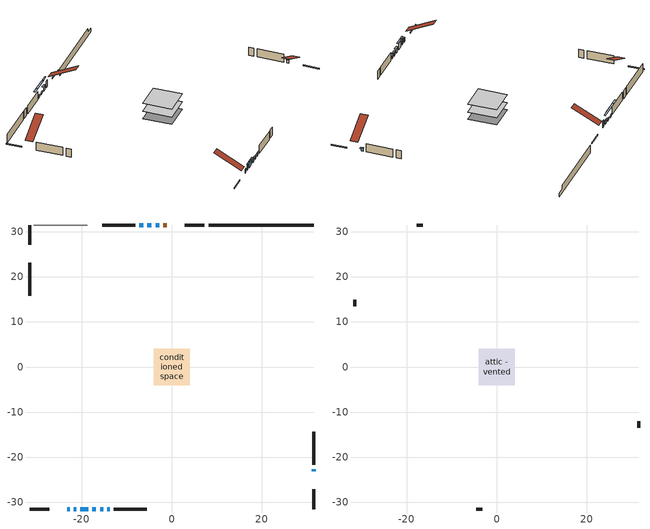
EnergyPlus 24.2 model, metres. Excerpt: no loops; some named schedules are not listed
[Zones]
conditioned space
 floor adiabatic (AdiabaticFloorConstruction): -4.02,-4.02 -4.02,4.02 4.02,4.02 4.02,-4.02 z1.03
 floor foundation (Slab1 construction): -3.97,-3.97 -3.97,3.97 3.97,3.97 3.97,-3.97 z-1.16
 wall outside (RimJoist1 construction): 7.26,31.51 2.89,31.51 / -31.51,-31.51 -27.14,-31.51 / -31.51,31.51 -31.51,27.14 / 31.51,-31.51 31.51,-27.14 z1.03:1.33
 wall outside (AdiabaticWallConstruction 1): -1.09,31.51 -1.84,31.51 z1.03:3.06
 wall outside (AdiabaticWallConstruction): -23.16,-31.51 -22.65,-31.51 z1.03:2.25; -21.73,-31.51 -21.21,-31.51 / -20.28,-31.51 -18.57,-31.51 z1.03:2.86; 31.51,-23.16 31.51,-22.64 / -14.29,-31.51 -13.77,-31.51 z1.03:1.89; -2.76,31.51 -3.59,31.51 / -17.64,-31.51 -16.82,-31.51 z1.03:2.16; -4.51,31.51 -5.4,31.51 / -6.33,31.51 -7.21,31.51 z1.03:1.7; -15.89,-31.51 -15.22,-31.51 z1.03:1.92
 wall outside (Wall1 construction): -8.14,31.51 -15.46,31.51 / -12.84,-31.51 -5.53,-31.51 / -31.51,23.16 -31.51,15.84 / 31.51,-21.71 31.51,-14.39 z1.03:3.47
 wall foundation (FoundationWall1 construction): 8.19,31.51,-1.16 8.19,31.51,1.03 29.18,31.51,1.03 29.18,31.51,-0.07 31.51,31.51,-0.07 31.51,31.51,-1.16
 wall adiabatic (Wall3 construction): -18.73,31.51 -30.58,31.51 z1.03:3.47
 window (WindowConstruction 5): -23.16,-31.51 -22.66,-31.51 z1.03:2.25
 window (WindowConstruction 9): -21.73,-31.51 -21.21,-31.51 z1.03:2.86
 window (WindowConstruction): 31.51,-23.16 31.51,-22.64 z1.03:1.88
 window (WindowConstruction 1): -2.76,31.51 -3.59,31.51 z1.03:2.16
 window (WindowConstruction 2): -4.52,31.51 -5.4,31.51 z1.03:1.7
 window (WindowConstruction 3): -20.28,-31.51 -18.57,-31.51 z1.03:2.86
 window (WindowConstruction 4): -17.64,-31.51 -16.82,-31.51 z1.03:2.16
 window (WindowConstruction 6): -15.89,-31.51 -15.22,-31.51 z1.03:1.91
 window (WindowConstruction 7): -6.33,31.51 -7.21,31.51 z1.03:1.7
 window (WindowConstruction 8): -14.29,-31.51 -13.77,-31.51 z1.03:1.88
 door (Door): -1.09,31.51 -1.84,31.51 z1.03:3.06
 ceiling adiabatic (AdiabaticFloorConstruction): 4.02,-4.02 4.02,4.02 -4.02,4.02 -4.02,-4.02 z1.03
attic - vented
 floor to conditioned space (Floor1 construction Reversed): -4.02,-4.02 -4.02,4.02 4.02,4.02 4.02,-4.02 z3.47
 wall outside (Wall2 construction): -16.39,31.51 -17.81,31.51 / -4.6,-31.51 -3.18,-31.51 / -31.51,14.91 -31.51,13.49 / 31.51,-13.46 31.51,-12.04 z1.03:3.47
 roof outside (Roof1 construction): -0.16,31.51,3.47 -0.16,23.91,7.27 1.96,23.91,7.27 1.96,31.51,3.47; -24.08,-31.51,3.47 -24.08,-23.91,7.27 -26.21,-23.91,7.27 -26.21,-31.51,3.47; -31.51,24.08,3.47 -23.91,24.08,7.27 -23.91,26.21,7.27 -31.51,26.21,3.47; 31.51,-24.08,3.47 23.91,-24.08,7.27 23.91,-26.21,7.27 31.51,-26.21,3.47
shading: -21.01,-31.51 -21.93,-31.51 -21.93,-31.92 -21.01,-31.92 z3.06; 31.51,-22.44 31.51,-23.36 31.92,-23.36 31.92,-22.44 z2.08; -3.79,31.51 -2.56,31.51 -2.56,31.92 -3.79,31.92 z2.36; -8.07,31.51 -1.85,31.51 -1.85,31.92 -8.07,31.92 z4.37; -18.37,-31.51 -20.48,-31.51 -20.48,-31.92 -18.37,-31.92 z3.06; -16.62,-31.51 -17.84,-31.51 -17.84,-31.92 -16.62,-31.92 z2.36; -15.02,-31.51 -16.09,-31.51 -16.09,-31.92 -15.02,-31.92 z2.12; -9.88,31.51 -3.66,31.51 -3.66,31.92 -9.88,31.92 z4.37; -13.57,-31.51 -14.49,-31.51 -14.49,-31.92 -13.57,-31.92 z2.08
[Building]
Building 1: Terrain=Suburbs
[Site:Location]
Mont Joli AP_QC: Latitude {deg}=48.61; Longitude {deg}=-68.21; Time Zone {hr}=-5; Elevation {m}=52; Keep Site Location Information=Yes
[Site:GroundTemperature:Shallow]
-0.843868, -3.04892, -3.2255, -2.1791, 2.02165, 6.20283, 9.82768, 12.1239, 12.319, 10.4514, 6.91898, 2.86606
[Site:WaterMainsTemperature]
Calculation Method=Schedule; Temperature Schedule=mains temperature schedule
[Material] Roughness=Rough; Thermal Absorptance=0.9
Name | Thickness {m} | Conductivity {W/m-K} | Density {kg/m3} | Specific Heat {J/kg-K} | Solar Absorptance | Visible Absorptance
asphalt or fiberglass shingles | 0.00635 | 0.162714 | 1121.4 | 1465.45 | 0.4 | 0.4
ceiling loosefill ins | 0.169333 | 0.0480833 | 16.02 | 1046.75 | 0.7 | 0.7
ceiling stud and cavity | 0.1397 | 0.0759208 | 65.682 | 1177.47 | 0.7 | 0.7
concrete 4.0 in. | 0.1016 | 1.803125 | 2242.8 | 837.4 | 0.7 | 0.7
concrete 8.0 in. | 0.2032 | 1.803125 | 2242.8 | 837.4 | 0.7 | 0.7
door material | 0.04445 | 0.0451087 | 512.64 | 1214.23 | 0.7 | 0.7
exterior vertical ins | 0.0457286 | 0.029427 | 32.04 | 1214.23 | 0.7 | 0.7
floor covering | 0.0127 | 0.0433444 | 54.468 | 1339.84 | 0.6 | 0.6
floor rigid ins; wall rigid ins 2 | 0.512978 | 0.029427 | 32.04 | 1214.23 | 0.7 | 0.7
floor stud and cavity | 0.1397 | 1.75129 | 37.0049 | 1207.88 | 0.7 | 0.7
furniture material conditioned space 1 | 0.1524 | 0.115458 | 640.8 | 1214.23 | 0.6 | 0.6
gypsum board | 0.0127 | 0.160291 | 801 | 837.4 | 0.6 | 0.6
gypsum board 1 | 0.0127 | 0.160291 | 801 | 837.4 | 0.7 | 0.7
osb sheathing 0.5 in. | 0.0127 | 0.115458 | 512.64 | 1214.23 | 0.7 | 0.7
osb sheathing 0.75 in. | 0.01905 | 0.115458 | 512.64 | 1214.23 | 0.7 | 0.7
osb sheathing 2.0 in. | 0.0508 | 0.115458 | 512.64 | 1214.23 | 0.7 | 0.7
rim joist rigid ins; wall rigid ins | 0.051816 | 0.029427 | 32.04 | 1214.23 | 0.7 | 0.7
rim joist stud and cavity | 0.0508 | 0.0389034 | 125.044 | 1163.47 | 0.6 | 0.6
wall rigid ins 1 | 0.051816 | 0.029427 | 32.04 | 1214.23 | 0.4 | 0.4
wall stud and cavity | 0.1397 | 0.158046 | 139.0536 | 1170.24 | 0.7 | 0.7
wall stud and cavity 1 | 0.0889 | 6.9971 | 50.32683 | 1063.81 | 0.6 | 0.6
wall stud and cavity 2 | 0.1397 | 0.133445 | 139.0536 | 1170.24 | 0.7 | 0.7
wall stud and cavity 3 | 0.0889 | 0.380278 | 52.3479 | 1209.89 | 0.7 | 0.7
wall stud and cavity 4 | 0.0889 | 0.391764 | 83.0341 | 1211.67 | 0.7 | 0.7
wood siding | 0.0254 | 0.102417 | 544.68 | 1172.36 | 0.4 | 0.4
wood siding 1 | 0.00254 | 0.102417 | 544.68 | 1172.36 | 0.4 | 0.4
wood siding 2; wood siding 3; wood siding 4 | 0.0254 | 0.102417 | 544.68 | 1172.36 | 0.7 | 0.7
[WindowMaterial:SimpleGlazingSystem]
Name | U-Factor {W/m2-K} | Solar Heat Gain Coefficient
WindowMaterial | 2.36375 | 0.55
WindowMaterial 1 | 2.222937 | 0.6
WindowMaterial 2 | 5.521855 | 0.54
WindowMaterial 3 | 2.069631 | 0.65
WindowMaterial 4 | 6.75625 | 0.73
WindowMaterial 5 | 2.296751 | 0.57
WindowMaterial 6 | 2.29334 | 0.58
[Construction]
AdiabaticFloorConstruction: floor stud and cavity, floor rigid ins, osb sheathing 0.75 in., floor covering
AdiabaticWallConstruction: wood siding 3, wall rigid ins 2, wall stud and cavity 3, gypsum board
AdiabaticWallConstruction 1: wood siding 4, wall rigid ins 2, wall stud and cavity 3, gypsum board
Door: door material
Floor1 construction Reversed: gypsum board, ceiling stud and cavity, ceiling loosefill ins
FoundationWall1 construction: concrete 8.0 in., gypsum board 1
furniture construction conditioned space 1: furniture material conditioned space 1
PartitionWallConstruction: gypsum board, wall stud and cavity 4, gypsum board
RimJoist1 construction: wood siding 2, rim joist rigid ins, osb sheathing 2.0 in., rim joist stud and cavity
Roof1 construction: asphalt or fiberglass shingles
Slab1 construction: concrete 4.0 in.
Wall1 construction: wood siding, wall rigid ins, osb sheathing 0.5 in., wall stud and cavity, gypsum board
Wall2 construction: wood siding 1, wall stud and cavity 1
Wall3 construction: wall rigid ins 1, osb sheathing 0.5 in., wall stud and cavity 2, gypsum board
WindowConstruction; WindowConstruction 8: WindowMaterial
WindowConstruction 1; WindowConstruction 4: WindowMaterial 1
WindowConstruction 2: WindowMaterial 2
WindowConstruction 3: WindowMaterial 3
WindowConstruction 5: WindowMaterial 4
WindowConstruction 6; WindowConstruction 7: WindowMaterial 5
WindowConstruction 9: WindowMaterial 6
[Zone] Multiplier=1; Part of Total Floor Area=Yes
Name | Volume {m3}
attic - vented | 38.6732
conditioned space | 310.6
[Space]
Name | Zone | Volume {m3}
attic - vented 1 | attic - vented | 38.6732
conditioned space 1 | conditioned space | 310.6
[ZoneInfiltration:EffectiveLeakageArea]
infil attic - vented 1: Zone or Space=attic - vented 1; Schedule=Always On Discrete; Effective Air Leakage Area {cm2}=2245.91; Stack Coefficient=0.000433791; Wind Coefficient=1.40722e-05
[ZoneMixing]
whole house fan mix: Zone or Space=attic - vented; Schedule=Always On Continuous; Design Flow Rate Calculation Method=Flow/Zone; Design Flow Rate {m3/s}=0; Source Zone or Space=conditioned space
[SurfaceProperty:ExposedFoundationPerimeter]
Slab1: Exposed Perimeter Calculation Method=TotalExposedPerimeter; Total Exposed Perimeter {m}=23.317
[InternalMass] Zone or ZoneList=conditioned space; Space or SpaceList=conditioned space 1
Name | Construction | Surface Area {m2}
furniture mass conditioned space 1 | furniture construction conditioned space 1 | 51.0561
partition wall mass | PartitionWallConstruction | 127.64
[Lights]
interior lighting: Zone or ZoneList or Space or SpaceList=conditioned space 1; Schedule=interior lighting schedule; Design Level Calculation Method=LightingLevel; Lighting Level {W}=343.2; Return Air Fraction=0; Fraction Radiant=0.6; Fraction Visible=0.2; Fraction Replaceable=1
[People]
occupants: Zone or ZoneList or Space or SpaceList=conditioned space 1; Number of People Schedule=occupants schedule; Number of People Calculation Method=People; Number of People=3; Fraction Radiant=0.314171; Sensible Heat Fraction=0.56303; Activity Level Schedule=occupants activity schedule; Carbon Dioxide Generation Rate {m3/s-W}=0; Enable ASHRAE 55 Comfort Warnings=No; Mean Radiant Temperature Calculation Type=EnclosureAveraged
[ElectricEquipment] Zone or ZoneList or Space or SpaceList=conditioned space 1; Design Level Calculation Method=EquipmentLevel
Name | Schedule | Design Level {W} | Fraction Latent | Fraction Radiant | Fraction Lost
clothes dryer | clothes dryer schedule | 140.772 | 0.015 | 0.081 | 0.85
clothes washer | clothes washer schedule | 32.1985 | 0.03 | 0.162 | 0.7
cooking range | cooking range schedule | 208.969 | 0.08 | 0.432 | 0.2
dishwasher | dishwasher schedule | 66.8632 | 0.3 | 0.18 | 0.4
fridge | fridge schedule | 72.9452 | 0 | 0.6 | 0
mech vent house fan | mech vent house fan schedule | 0.95 | 0 | 0 | 1
mech vent house fan cfis | mech vent house fan cfis schedule | 0 | 0 | 0 | 0
misc plug loads | misc plug loads schedule | 494.7 | 0.045 | 0.513 | 0.1
whole house fan | Always On Discrete | 0 | 0 | 0 | 1
[OtherEquipment] Zone or ZoneList or Space or SpaceList=conditioned space 1; Design Level Calculation Method=EquipmentLevel
Name | Fuel Type | Schedule | Design Level {W} | Fraction Latent | Fraction Radiant | Fraction Lost
clothes dryer 1 | Electricity | clothes dryer schedule | 0 | 0.015 | 0.081 | 0.85
cooking range 1 | Electricity | cooking range schedule | 0 | 0.08 | 0.432 | 0.2
general water use latent | None | general water use schedule | 59.3978 | 1 | 0 | 0
general water use sensible | None | general water use schedule | -58.539 | 0 | 0.6 | 0
mech vent house fan latent load | None | Always On Discrete | 0 | 1 | 0 | 0
mech vent house fan sensible load | None | Always On Discrete | 0 | 0 | 0 | 0
water heater energy adjustment1 | Electricity | Always On Discrete | 0.01 | 0 | 0 | 1
[ZoneInfiltration:DesignFlowRate] Zone or ZoneList or Space or SpaceList=conditioned space 1; Schedule=Always On Discrete; Design Flow Rate Calculation Method=Flow/Zone; Design Flow Rate {m3/s}=0
infil flow; natural vent flow; whole house fan flow
[ZoneControl:Thermostat]
conditioned space Thermostat: Zone or ZoneList=conditioned space; Control Type Schedule=conditioned space Thermostat Schedule; Control 1=conditioned space temperature setpoint; Temperature Difference Between Cutout And Setpoint {deltaC}=0
[ZoneHVAC:Baseboard:Convective:Electric]
electric baseboard: Availability Schedule=Always On Discrete; Heating Design Capacity {W}=4779.4; Efficiency=1
[Zone equipment]
conditioned space: electric baseboard
[Foundation:Kiva]
Foundation Kiva 1: Initial Indoor Air Temperature {C}=18; Wall Height Above Grade {m}=1.02998; Wall Depth Below Slab {m}=0.2032; Custom Block Material Name 1=exterior vertical ins; Custom Block Depth 1 {m}=2.189988; Custom Block X Position 1 {m}=0.2159; Custom Block Z Position 1 {m}=0
[Foundation:Kiva:Settings]
Soil Conductivity {W/m-K}=0.849921; Soil Density {kg/m3}=1842.3; Soil Specific Heat {J/kg-K}=418.7; Ground Solar Absorptivity=0.9; Ground Thermal Absorptivity=0.9; Ground Surface Roughness {m}=0.03; Far-Field Width {m}=40; Deep-Ground Boundary Condition=ZeroFlux; Deep-Ground Depth {m}=40; Minimum Cell Dimension {m}=0.2; Maximum Cell Growth Coefficient=3; Simulation Timestep=Timestep
[Exterior:Lights]
exterior lighting: Schedule=exterior lighting schedule; Design Level {W}=75.6
[EnergyManagementSystem:GlobalVariable]
infil_program_Qfan
infil_program_Qinf
natural_vent_program_Qnv
natural_vent_program_Qwhf
[EnergyManagementSystem:Sensor]
Name | Output:Variable or Output:Meter Index Key | Output:Variable or Output:Meter
airflow_gain | infil flow | Infiltration Sensible Heat Gain Energy
airflow_gain_1 | natural vent flow | Infiltration Sensible Heat Gain Energy
airflow_gain_2 | whole house fan flow | Infiltration Sensible Heat Gain Energy
airflow_loss | infil flow | Infiltration Sensible Heat Loss Energy
airflow_loss_1 | natural vent flow | Infiltration Sensible Heat Loss Energy
airflow_loss_2 | whole house fan flow | Infiltration Sensible Heat Loss Energy
clg_load_cond |  | Cooling:EnergyTransfer:Zone:CONDITIONED SPACE
clg_sp_s; clg_sp_s_1 | cooling setpoint | Schedule Value
clothes_dryer_exhaust_0_sch_s | clothes dryer exhaust 0 schedule | Schedule Value
conditioned_space_clg_unmet_s | conditioned space | Zone Cooling Setpoint Not Met Time
conditioned_space_htg_unmet_s | conditioned space | Zone Heating Setpoint Not Met Time
cool_season | cooling season schedule | Schedule Value
fridge_tin_s | conditioned space | Zone Mean Air Temperature
htg_load_cond |  | Heating:EnergyTransfer:Zone:CONDITIONED SPACE
htg_sp_s; htg_sp_s_1 | heating setpoint | Schedule Value
ig_ee_conv | clothes dryer | Electric Equipment Convective Heating Energy
ig_ee_conv_2 | cooking range | Electric Equipment Convective Heating Energy
ig_ee_conv_4 | fridge | Electric Equipment Convective Heating Energy
ig_ee_conv_5 | misc plug loads | Electric Equipment Convective Heating Energy
ig_ee_conv_6 | whole house fan | Electric Equipment Convective Heating Energy
ig_ee_rad | clothes dryer | Electric Equipment Radiant Heating Energy
ig_ee_rad_2 | cooking range | Electric Equipment Radiant Heating Energy
ig_ee_rad_4 | fridge | Electric Equipment Radiant Heating Energy
ig_ee_rad_5 | misc plug loads | Electric Equipment Radiant Heating Energy
ig_ee_rad_6 | whole house fan | Electric Equipment Radiant Heating Energy
ig_lgt_conv | interior lighting | Lights Convective Heating Energy
ig_lgt_rad | interior lighting | Lights Radiant Heating Energy
ig_lgt_vis | interior lighting | Lights Visible Radiation Heating Energy
ig_oe_conv | clothes dryer 1 | Other Equipment Convective Heating Energy
ig_oe_conv_1 | cooking range 1 | Other Equipment Convective Heating Energy
ig_oe_conv_2 | general water use latent | Other Equipment Convective Heating Energy
ig_oe_conv_3 | general water use sensible | Other Equipment Convective Heating Energy
ig_oe_conv_4 | water heater energy adjustment1 | Other Equipment Convective Heating Energy
ig_oe_rad | clothes dryer 1 | Other Equipment Radiant Heating Energy
ig_oe_rad_1 | cooking range 1 | Other Equipment Radiant Heating Energy
ig_oe_rad_2 | general water use latent | Other Equipment Radiant Heating Energy
ig_oe_rad_3 | general water use sensible | Other Equipment Radiant Heating Energy
ig_oe_rad_4 | water heater energy adjustment1 | Other Equipment Radiant Heating Energy
ig_ppl_conv | occupants | People Convective Heating Energy
ig_ppl_rad | occupants | People Radiant Heating Energy
im_conv | furniture mass conditioned space 1 | Surface Inside Face Convection Heat Gain Energy
im_conv_1 | partition wall mass | Surface Inside Face Convection Heat Gain Energy
im_ig | furniture mass conditioned space 1 | Surface Inside Face Internal Gains Radiation Heat Gain Energy
im_ig_1 | partition wall mass | Surface Inside Face Internal Gains Radiation Heat Gain Energy
im_lgt | furniture mass conditioned space 1 | Surface Inside Face Lights Radiation Heat Gain Energy
im_lgt_1 | partition wall mass | Surface Inside Face Lights Radiation Heat Gain Energy
im_sol | furniture mass conditioned space 1 | Surface Inside Face Solar Radiation Heat Gain Energy
im_sol_1 | partition wall mass | Surface Inside Face Solar Radiation Heat Gain Energy
im_surf | furniture mass conditioned space 1 | Surface Inside Face Net Surface Thermal Radiation Heat Gain Energy
im_surf_1 | partition wall mass | Surface Inside Face Net Surface Thermal Radiation Heat Gain Energy
mv_conv | mech vent house fan | Electric Equipment Convective Heating Energy
mv_conv_1 | mech vent house fan cfis | Electric Equipment Convective Heating Energy
mv_conv_2 | mech vent house fan latent load | Other Equipment Convective Heating Energy
mv_conv_3 | mech vent house fan sensible load | Other Equipment Convective Heating Energy
mv_rad | mech vent house fan | Electric Equipment Radiant Heating Energy
mv_rad_1 | mech vent house fan cfis | Electric Equipment Radiant Heating Energy
mv_rad_2 | mech vent house fan latent load | Other Equipment Radiant Heating Energy
mv_rad_3 | mech vent house fan sensible load | Other Equipment Radiant Heating Energy
natural_vent_s | natural vent schedule | Schedule Value
out_pb_s |  | Site Outdoor Air Barometric Pressure
out_wt_s |  | Site Outdoor Air Humidity Ratio
site_vw_s |  | Site Wind Speed
ss_back_out | Window1 | Surface Window Shortwave from Zone Back Out Window Heat Transfer Rate
ss_back_out_1 | Window10 | Surface Window Shortwave from Zone Back Out Window Heat Transfer Rate
ss_back_out_2 | Window2 | Surface Window Shortwave from Zone Back Out Window Heat Transfer Rate
ss_back_out_3 | Window3 | Surface Window Shortwave from Zone Back Out Window Heat Transfer Rate
ss_back_out_4 | Window4 | Surface Window Shortwave from Zone Back Out Window Heat Transfer Rate
ss_back_out_5 | Window5 | Surface Window Shortwave from Zone Back Out Window Heat Transfer Rate
ss_back_out_6 | Window6 | Surface Window Shortwave from Zone Back Out Window Heat Transfer Rate
ss_back_out_7 | Window7 | Surface Window Shortwave from Zone Back Out Window Heat Transfer Rate
ss_back_out_8 | Window8 | Surface Window Shortwave from Zone Back Out Window Heat Transfer Rate
ss_back_out_9 | Window9 | Surface Window Shortwave from Zone Back Out Window Heat Transfer Rate
ss_conv | Door1 | Surface Inside Face Convection Heat Gain Energy
ss_conv_1 | Window1 | Surface Inside Face Convection Heat Gain Energy
ss_conv_10 | Window9 | Surface Inside Face Convection Heat Gain Energy
ss_conv_2 | Window10 | Surface Inside Face Convection Heat Gain Energy
ss_conv_3 | Window2 | Surface Inside Face Convection Heat Gain Energy
ss_conv_4 | Window3 | Surface Inside Face Convection Heat Gain Energy
ss_conv_5 | Window4 | Surface Inside Face Convection Heat Gain Energy
ss_conv_6 | Window5 | Surface Inside Face Convection Heat Gain Energy
ss_conv_7 | Window6 | Surface Inside Face Convection Heat Gain Energy
ss_conv_8 | Window7 | Surface Inside Face Convection Heat Gain Energy
ss_conv_9 | Window8 | Surface Inside Face Convection Heat Gain Energy
ss_ig | Door1 | Surface Inside Face Internal Gains Radiation Heat Gain Energy
ss_ig_1 | Window1 | Surface Inside Face Internal Gains Radiation Heat Gain Energy
ss_ig_10 | Window9 | Surface Inside Face Internal Gains Radiation Heat Gain Energy
ss_ig_2 | Window10 | Surface Inside Face Internal Gains Radiation Heat Gain Energy
ss_ig_3 | Window2 | Surface Inside Face Internal Gains Radiation Heat Gain Energy
ss_ig_4 | Window3 | Surface Inside Face Internal Gains Radiation Heat Gain Energy
ss_ig_5 | Window4 | Surface Inside Face Internal Gains Radiation Heat Gain Energy
ss_ig_6 | Window5 | Surface Inside Face Internal Gains Radiation Heat Gain Energy
ss_ig_7 | Window6 | Surface Inside Face Internal Gains Radiation Heat Gain Energy
ss_ig_8 | Window7 | Surface Inside Face Internal Gains Radiation Heat Gain Energy
ss_ig_9 | Window8 | Surface Inside Face Internal Gains Radiation Heat Gain Energy
ss_lgt | Door1 | Surface Inside Face Lights Radiation Heat Gain Energy
ss_sol | Door1 | Surface Inside Face Solar Radiation Heat Gain Energy
ss_surf | Door1 | Surface Inside Face Net Surface Thermal Radiation Heat Gain Energy
ss_surf_1 | Window1 | Surface Inside Face Net Surface Thermal Radiation Heat Gain Energy
ss_surf_10 | Window9 | Surface Inside Face Net Surface Thermal Radiation Heat Gain Energy
ss_surf_2 | Window10 | Surface Inside Face Net Surface Thermal Radiation Heat Gain Energy
ss_surf_3 | Window2 | Surface Inside Face Net Surface Thermal Radiation Heat Gain Energy
ss_surf_4 | Window3 | Surface Inside Face Net Surface Thermal Radiation Heat Gain Energy
ss_surf_5 | Window4 | Surface Inside Face Net Surface Thermal Radiation Heat Gain Energy
ss_surf_6 | Window5 | Surface Inside Face Net Surface Thermal Radiation Heat Gain Energy
ss_surf_7 | Window6 | Surface Inside Face Net Surface Thermal Radiation Heat Gain Energy
ss_surf_8 | Window7 | Surface Inside Face Net Surface Thermal Radiation Heat Gain Energy
ss_surf_9 | Window8 | Surface Inside Face Net Surface Thermal Radiation Heat Gain Energy
ss_trans_in | Window1 | Surface Window Transmitted Solar Radiation Rate
ss_trans_in_1 | Window10 | Surface Window Transmitted Solar Radiation Rate
ss_trans_in_2 | Window2 | Surface Window Transmitted Solar Radiation Rate
ss_trans_in_3 | Window3 | Surface Window Transmitted Solar Radiation Rate
ss_trans_in_4 | Window4 | Surface Window Transmitted Solar Radiation Rate
ss_trans_in_5 | Window5 | Surface Window Transmitted Solar Radiation Rate
ss_trans_in_6 | Window6 | Surface Window Transmitted Solar Radiation Rate
ss_trans_in_7 | Window7 | Surface Window Transmitted Solar Radiation Rate
ss_trans_in_8 | Window8 | Surface Window Transmitted Solar Radiation Rate
ss_trans_in_9 | Window9 | Surface Window Transmitted Solar Radiation Rate
ss_trans_out | Window1 | Surface Inside Face Initial Transmitted Diffuse Transmitted Out Window Solar Radiation Rate
ss_trans_out_1 | Window10 | Surface Inside Face Initial Transmitted Diffuse Transmitted Out Window Solar Radiation Rate
ss_trans_out_2 | Window2 | Surface Inside Face Initial Transmitted Diffuse Transmitted Out Window Solar Radiation Rate
ss_trans_out_3 | Window3 | Surface Inside Face Initial Transmitted Diffuse Transmitted Out Window Solar Radiation Rate
ss_trans_out_4 | Window4 | Surface Inside Face Initial Transmitted Diffuse Transmitted Out Window Solar Radiation Rate
ss_trans_out_5 | Window5 | Surface Inside Face Initial Transmitted Diffuse Transmitted Out Window Solar Radiation Rate
ss_trans_out_6 | Window6 | Surface Inside Face Initial Transmitted Diffuse Transmitted Out Window Solar Radiation Rate
ss_trans_out_7 | Window7 | Surface Inside Face Initial Transmitted Diffuse Transmitted Out Window Solar Radiation Rate
ss_trans_out_8 | Window8 | Surface Inside Face Initial Transmitted Diffuse Transmitted Out Window Solar Radiation Rate
ss_trans_out_9 | Window9 | Surface Inside Face Initial Transmitted Diffuse Transmitted Out Window Solar Radiation Rate
s_conv | Floor1 | Surface Inside Face Convection Heat Gain Energy
s_conv_1 | FoundationWall1 | Surface Inside Face Convection Heat Gain Energy
s_conv_10 | Wall1:180 | Surface Inside Face Convection Heat Gain Energy
s_conv_11 | Wall1:270 | Surface Inside Face Convection Heat Gain Energy
s_conv_12 | Wall1:90 | Surface Inside Face Convection Heat Gain Energy
s_conv_13 | Wall3 | Surface Inside Face Convection Heat Gain Energy
s_conv_2 | inferred conditioned ceiling | Surface Inside Face Convection Heat Gain Energy
s_conv_3 | inferred conditioned floor | Surface Inside Face Convection Heat Gain Energy
s_conv_4 | RimJoist1:0 | Surface Inside Face Convection Heat Gain Energy
s_conv_5 | RimJoist1:180 | Surface Inside Face Convection Heat Gain Energy
s_conv_6 | RimJoist1:270 | Surface Inside Face Convection Heat Gain Energy
s_conv_7 | RimJoist1:90 | Surface Inside Face Convection Heat Gain Energy
s_conv_8 | Slab1 | Surface Inside Face Convection Heat Gain Energy
s_conv_9 | Wall1:0 | Surface Inside Face Convection Heat Gain Energy
s_ig | Floor1 | Surface Inside Face Internal Gains Radiation Heat Gain Energy
s_ig_1 | FoundationWall1 | Surface Inside Face Internal Gains Radiation Heat Gain Energy
s_ig_10 | Wall1:180 | Surface Inside Face Internal Gains Radiation Heat Gain Energy
s_ig_11 | Wall1:270 | Surface Inside Face Internal Gains Radiation Heat Gain Energy
s_ig_12 | Wall1:90 | Surface Inside Face Internal Gains Radiation Heat Gain Energy
s_ig_13 | Wall3 | Surface Inside Face Internal Gains Radiation Heat Gain Energy
s_ig_2 | inferred conditioned ceiling | Surface Inside Face Internal Gains Radiation Heat Gain Energy
s_ig_3 | inferred conditioned floor | Surface Inside Face Internal Gains Radiation Heat Gain Energy
s_ig_4 | RimJoist1:0 | Surface Inside Face Internal Gains Radiation Heat Gain Energy
s_ig_5 | RimJoist1:180 | Surface Inside Face Internal Gains Radiation Heat Gain Energy
s_ig_6 | RimJoist1:270 | Surface Inside Face Internal Gains Radiation Heat Gain Energy
s_ig_7 | RimJoist1:90 | Surface Inside Face Internal Gains Radiation Heat Gain Energy
s_ig_8 | Slab1 | Surface Inside Face Internal Gains Radiation Heat Gain Energy
s_ig_9 | Wall1:0 | Surface Inside Face Internal Gains Radiation Heat Gain Energy
s_lgt | Floor1 | Surface Inside Face Lights Radiation Heat Gain Energy
s_lgt_1 | FoundationWall1 | Surface Inside Face Lights Radiation Heat Gain Energy
s_lgt_10 | Wall1:180 | Surface Inside Face Lights Radiation Heat Gain Energy
s_lgt_11 | Wall1:270 | Surface Inside Face Lights Radiation Heat Gain Energy
s_lgt_12 | Wall1:90 | Surface Inside Face Lights Radiation Heat Gain Energy
s_lgt_13 | Wall3 | Surface Inside Face Lights Radiation Heat Gain Energy
